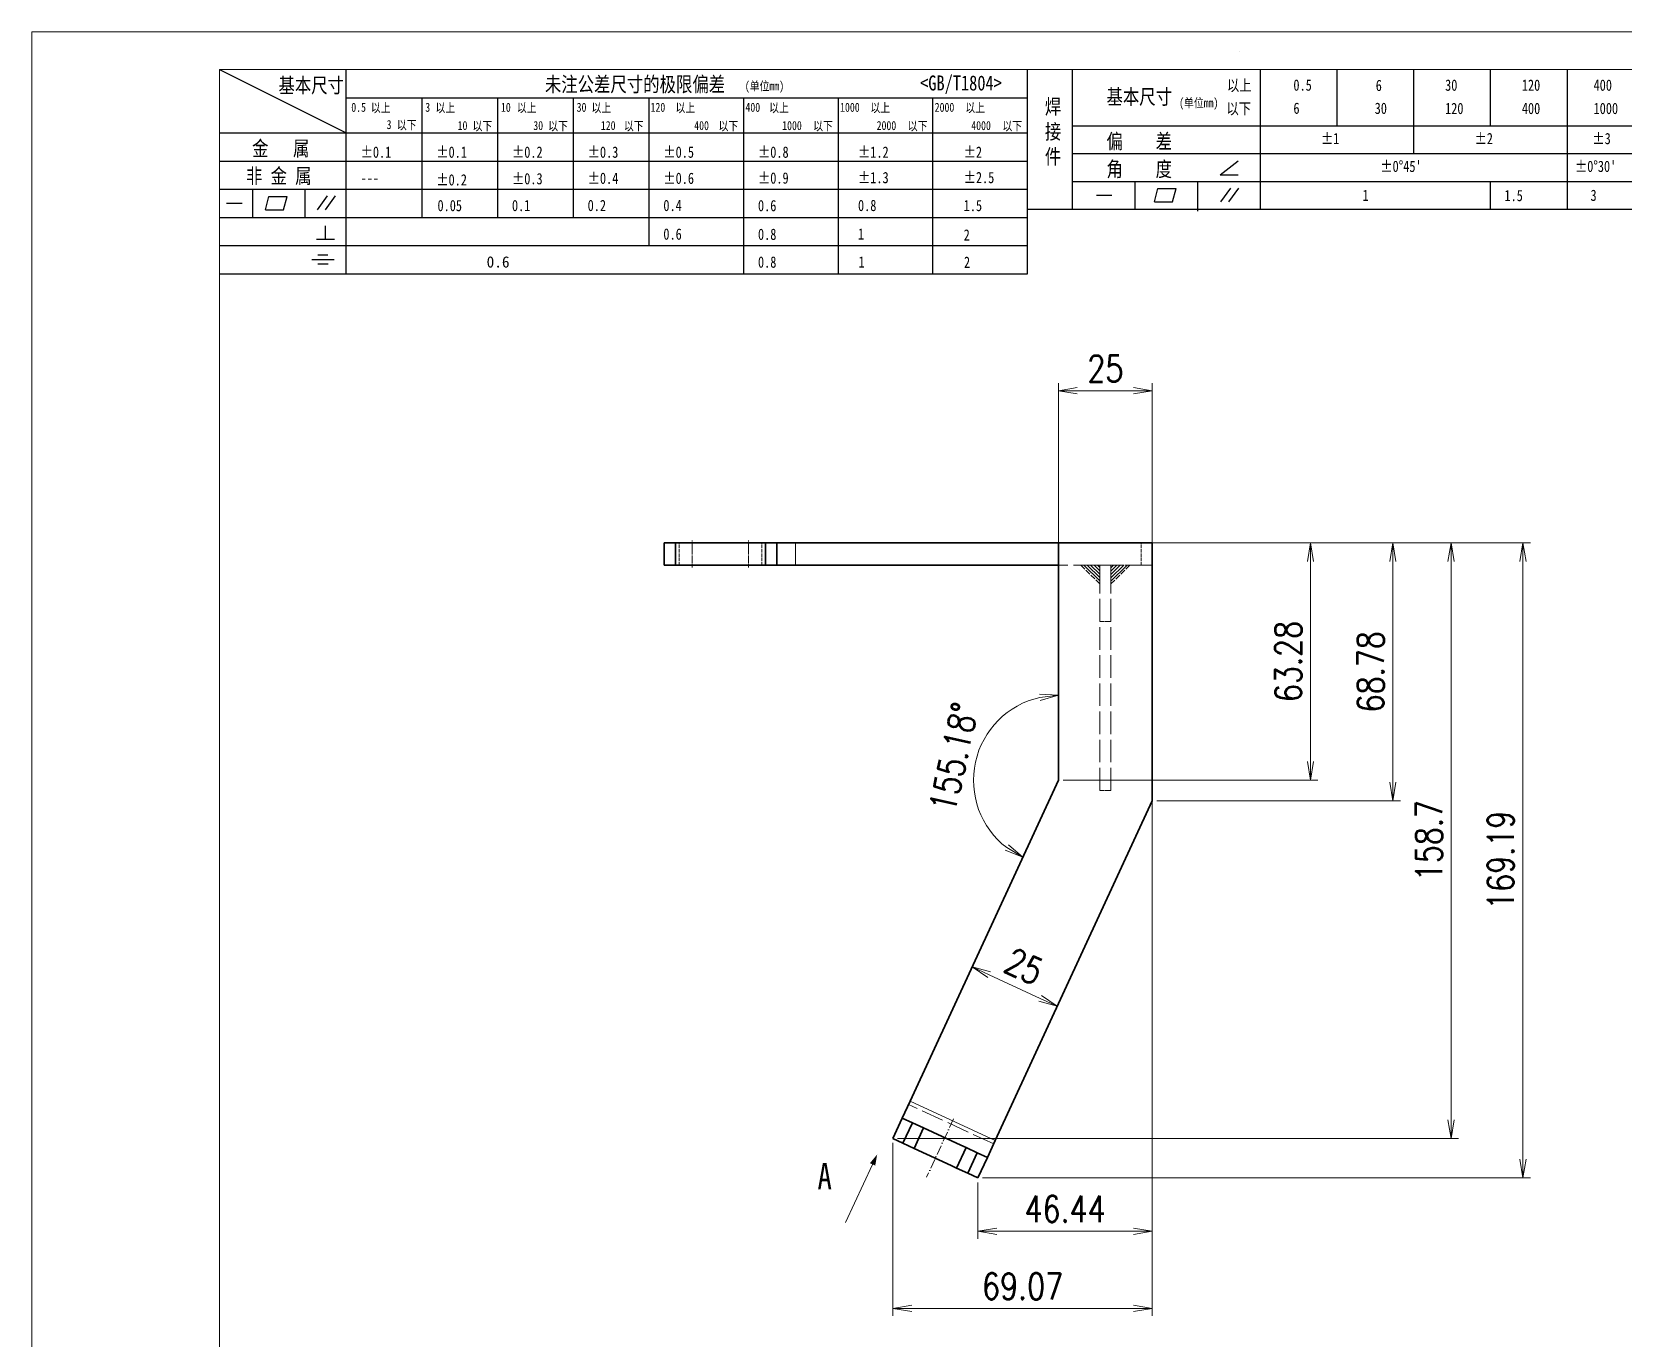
# Model space of a CAD drawing. Header units: millimetres. Extents: x -50143 to 104182, y -50696 to 54072.
# Drawn here: x -50143.4 to -49719.6, y 53723.6 to 54071.5 of the extents above; entities that cross this region are included whole.
import ezdxf
from ezdxf.enums import TextEntityAlignment as Align

# ---------------------------------------------------------------- set-up
doc = ezdxf.new("R2010")
doc.units = ezdxf.units.MM
doc.header["$LTSCALE"] = 0.5
for name, pattern in [('AM_ISO02W050x2', [3.75, 3, -0.75]), ('DASHDOT', [18.5, 12, -3, 0.5, -3]), ('DASHED', [15, 12, -3])]:
    doc.linetypes.add(name, pattern=pattern)
for name, color, linetype, lineweight in [('HIDDEN', 1, 'AM_ISO02W050x2', 18), ('图框', 7, 'Continuous', 18), ('标注线', 3, 'Continuous', 18), ('细实线', 3, 'Continuous', 18), ('虚线', 1, 'AM_ISO02W050x2', 18)]:
    doc.layers.add(name, color=color, linetype=linetype, lineweight=lineweight)
doc.layers.add('图\\M+19E79\\M+195B6\\M+18E9A', color=7, linetype='Continuous')
doc.layers.add('材质', color=7, linetype='Continuous')
doc.layers.add('打印', color=7, linetype='Continuous', lineweight=15, plot=False)
doc.layers.add('打印-禁用', color=7, linetype='Continuous', lineweight=15, plot=False)
doc.styles.add('DIM', font='romans.shx', dxfattribs={"width": 0.8, "bigfont": 'bigfont.shx'})
doc.styles.add('国标', font='simfang.ttf', dxfattribs={"width": 0.8})
doc.dimstyles.new('DEH 1-2', dxfattribs={"dimscale": 2, "dimtxt": 3.5, "dimasz": 2.5, "dimexe": 1, "dimexo": 0.625, "dimgap": 1.2, "dimtad": 1, "dimtoh": 1, "dimdsep": 46, "dimtxsty": 'DIM', "dimblk": 'OPEN', "dimcen": 0, "dimclrd": 8, "dimclre": 8, "dimclrt": 2, "dimazin": 2, "dimtfac": 0.5, "dimtmove": 0, "dimatfit": 3, "dimldrblk": 'OPEN', "dimfxl": 0, "dimtolj": 2, "dimlwd": 18, "dimlwe": 18, "dimarcsym": 0})
doc.dimstyles.new('DEH 1-2$0', dxfattribs={"dimscale": 2, "dimtxt": 3.5, "dimasz": 2.5, "dimexe": 1, "dimexo": 0.625, "dimgap": 1.2, "dimtad": 1, "dimdsep": 46, "dimtxsty": 'DIM', "dimblk": 'OPEN', "dimcen": 0, "dimclrd": 8, "dimclre": 8, "dimclrt": 2, "dimazin": 2, "dimtfac": 0.5, "dimtmove": 0, "dimatfit": 3, "dimldrblk": 'OPEN', "dimfxl": 0, "dimtolj": 2, "dimlwd": 13, "dimlwe": 13, "dimarcsym": 0})

# ---------------------------------------------------------------- blocks, each defined once
blk = doc.blocks.new('GZDEH零件A3图框V01版')
at = {"layer": '图\\M+19E79\\M+195B6\\M+18E9A', "color": 9}
for p, q in [((2882.49, -1554.46), (2899.37, -1562.92)), ((2899.37, -1581.67), (2899.37, -1554.46)), ((2990.09, -1581.67), (2990.09, -1554.46)), ((2996.09, -1573.08), (2996.09, -1554.46)), ((3021.09, -1561.98), (3021.09, -1554.46)), ((3031.31, -1561.98), (3031.31, -1554.46)), ((3041.53, -1561.98), (3041.53, -1554.46)), ((3051.75, -1561.98), (3051.75, -1554.46)), ((3061.98, -1561.98), (3061.98, -1554.46)), ((2899.37, -1558.24), (2990.09, -1558.24)), ((2909.45, -1574.17), (2909.45, -1558.24)), ((2919.53, -1574.17), (2919.53, -1558.24)), ((2929.61, -1574.17), (2929.61, -1558.24)), ((2939.69, -1577.92), (2939.69, -1558.24)), ((2952.29, -1581.67), (2952.29, -1558.24)), ((2964.89, -1581.67), (2964.89, -1558.24)), ((2977.49, -1581.67), (2977.49, -1558.24)), ((2882.49, -1562.92), (2990.09, -1562.92)), ((2996.09, -1561.98), (3113.09, -1561.98)), ((3021.09, -1573.08), (3021.09, -1561.98)), ((3041.53, -1565.68), (3041.53, -1561.98)), ((3061.98, -1573.08), (3061.98, -1561.98)), ((2996.09, -1565.68), (3113.09, -1565.68)), ((2882.49, -1566.67), (2990.09, -1566.67)), ((3015.75, -1568.51), (3018.15, -1566.66)), ((2996.09, -1569.38), (3113.09, -1569.38)), ((3004.42, -1573.08), (3004.42, -1569.38)), ((3012.75, -1573.08), (3012.75, -1569.38)), ((3015.75, -1568.51), (3018.15, -1568.51)), ((3015.81, -1572.12), (3017.15, -1570.26)), ((3016.89, -1572.12), (3018.23, -1570.26)), ((3051.75, -1573.08), (3051.75, -1569.38)), ((2882.49, -1570.42), (2990.09, -1570.42)), ((2883.43, -1572.27), (2885.49, -1572.27)), ((2886.92, -1574.12), (2886.92, -1570.42)), ((2888.59, -1573.16), (2889.07, -1571.37)), ((2889.07, -1571.37), (2891.48, -1571.37)), ((2891, -1573.16), (2891.48, -1571.37)), ((2893.91, -1574.12), (2893.91, -1570.42)), ((2895.52, -1573.16), (2896.85, -1571.3)), ((2896.6, -1573.16), (2897.94, -1571.3)), ((2999.26, -1571.23), (3001.32, -1571.23)), ((3006.97, -1572.12), (3007.45, -1570.33)), ((3006.97, -1572.12), (3009.39, -1572.12)), ((3007.45, -1570.33), (3009.86, -1570.33)), ((3009.39, -1572.12), (3009.86, -1570.33)), ((2882.49, -1574.17), (2990.09, -1574.17)), ((2888.59, -1573.16), (2891, -1573.16)), ((2990.09, -1573.08), (3113.09, -1573.08)), ((3012.75, -1573.33), (3012.75, -1573.08)), ((2896.58, -1577.05), (2896.58, -1575.28)), ((2882.49, -1577.92), (2990.09, -1577.92)), ((2895.42, -1577.05), (2897.81, -1577.05)), ((2894.79, -1579.77), (2897.77, -1579.77)), ((2895.57, -1579.17), (2896.92, -1579.17)), ((2895.57, -1580.37), (2896.93, -1580.37)), ((2882.49, -1581.67), (2990.09, -1581.67))]:
    blk.add_line(p, q, dxfattribs=at)
at = {"layer": '图框', "linetype": 'Continuous'}
for p, q in [((2882.49, -1554.46), (2882.49, -1832.96)), ((3272.49, -1554.46), (2882.49, -1554.46))]:
    blk.add_line(p, q, dxfattribs=at)
at = {"layer": '打印-禁用', "linetype": 'Continuous'}
for p, q in [((2857.49, -1549.46), (2857.49, -1846.46)), ((3277.49, -1549.46), (2857.49, -1549.46))]:
    blk.add_line(p, q, dxfattribs=at)
at = {"layer": '图\\M+19E79\\M+195B6\\M+18E9A', "color": 9, "style": '国标', "width": 0.8}
for s, height, p in [('基本尺寸', 2, (2890.33, -1557.58)), ('未注公差尺寸的极限偏差', 2, (2925.81, -1557.44)), ('<GB/T1804>', 2, (2975.78, -1557.27)), ('基本尺寸', 2, (3000.6, -1559.1)), ('以上', 1.5, (3016.64, -1557.33)), ('0.5', 1.5, (3025.49, -1557.3)), ('6', 1.5, (3036.45, -1557.34)), ('30', 1.5, (3045.69, -1557.31)), ('120', 1.5, (3055.91, -1557.31)), ('400', 1.5, (3065.46, -1557.31)), ('30', 1.2, (2930.04, -1560.11)), ('以下', 1.5, (3016.58, -1560.43)), ('6', 1.5, (3025.49, -1560.38)), ('30', 1.5, (3036.31, -1560.39)), ('120', 1.5, (3045.69, -1560.41)), ('400', 1.5, (3055.91, -1560.41)), ('1000', 1.5, (3065.46, -1560.41)), ('金   属', 2, (2886.82, -1565.98)), ('偏    差', 2, (3000.6, -1565.04)), ('±1', 1.5, (3029.16, -1564.42)), ('±2', 1.5, (3049.61, -1564.42)), ('±3', 1.5, (3065.3, -1564.42)), ('±0.1', 1.5, (2901.27, -1566.23)), ('±0.1', 1.5, (2911.35, -1566.23)), ('±0.2', 1.5, (2921.43, -1566.23)), ('±0.3', 1.5, (2931.51, -1566.23)), ('±0.5', 1.5, (2941.59, -1566.23)), ('±0.8', 1.5, (2954.19, -1566.23)), ('±1.2', 1.5, (2967.51, -1566.23)), ('±2', 1.5, (2981.58, -1566.23)), ('非 金 属', 2, (2886.02, -1569.65)), ('±0.3', 1.5, (2921.43, -1569.77)), ('±0.4', 1.5, (2931.51, -1569.71)), ('±0.6', 1.5, (2941.59, -1569.71)), ('±0.9', 1.5, (2954.19, -1569.68)), ('±1.3', 1.5, (2967.51, -1569.62)), ('±2.5', 1.5, (2981.58, -1569.61)), ('角    度', 2, (3000.6, -1568.74)), ("±0%%D45'", 1.5, (3037.06, -1568.12)), ("±0%%D30'", 1.5, (3062.98, -1568.12)), ('---', 1.5, (2901.27, -1569.65)), ('±0.2', 1.5, (2911.35, -1569.92)), ('0.1', 1.5, (2921.43, -1573.34)), ('0.2', 1.5, (2931.51, -1573.33)), ('0.4', 1.5, (2941.59, -1573.33)), ('0.6', 1.5, (2954.19, -1573.35)), ('0.8', 1.5, (2967.51, -1573.33)), ('1.5', 1.5, (2981.58, -1573.34)), ('1', 1.5, (3034.69, -1571.98)), ('1.5', 1.5, (3053.59, -1572.01)), ('3', 1.5, (3065.05, -1571.98)), ('0.6', 1.5, (2941.59, -1577.14)), ('0.8', 1.5, (2954.19, -1577.17)), ('1', 1.5, (2967.51, -1577.12)), ('2', 1.5, (2981.58, -1577.26)), ('0.8', 1.5, (2954.19, -1580.87)), ('1', 1.5, (2967.59, -1580.86)), ('2', 1.5, (2981.62, -1580.89))]:
    blk.add_text(s, height=height, dxfattribs=at).set_placement(p)
at = {"layer": '图\\M+19E79\\M+195B6\\M+18E9A', "color": 9, "lineweight": 15, "style": '国标', "width": 0.8}
for s, p in [('(单位mm)', (2952.44, -1557.27)), ('0.5', (2900.03, -1560.11)), ('以上', (2902.64, -1560.16)), ('3', (2909.88, -1560.11)), ('以上', (2911.25, -1560.16)), ('10', (2919.96, -1560.11)), ('以上', (2922.09, -1560.16)), ('以上', (2932.02, -1560.16)), ('120', (2939.88, -1560.11)), ('以上', (2943.21, -1560.16)), ('400', (2952.52, -1560.11)), ('以上', (2955.68, -1560.16)), ('1000', (2965.12, -1560.11)), ('以上', (2969.16, -1560.16)), ('2000', (2977.72, -1560.11)), ('以上', (2981.8, -1560.16)), ('(单位mm)', (3010.27, -1559.51)), ('3', (2904.73, -1562.41)), ('以下', (2906.1, -1562.46)), ('10', (2914.19, -1562.54)), ('以下', (2916.18, -1562.59)), ('30', (2924.27, -1562.54)), ('以下', (2926.26, -1562.59)), ('120', (2933.26, -1562.54)), ('以下', (2936.34, -1562.59)), ('400', (2945.7, -1562.54)), ('以下', (2948.94, -1562.59)), ('1000', (2957.41, -1562.54)), ('以下', (2961.54, -1562.59)), ('2000', (2969.99, -1562.54)), ('以下', (2974.14, -1562.59)), ('4000', (2982.59, -1562.54)), ('以下', (2986.74, -1562.59))]:
    blk.add_text(s, height=1.2, dxfattribs=at).set_placement(p)
at = {"layer": '图\\M+19E79\\M+195B6\\M+18E9A', "color": 9, "lineweight": 13, "style": '国标'}
blk.add_text('0.6', height=1.5, dxfattribs=at).set_placement((2918.05, -1580.85))
at = {"layer": '图\\M+19E79\\M+195B6\\M+18E9A', "color": 9, "insert": (2992.39, -1558.41), "char_height": 2, "width": 3.1877, "attachment_point": 1, "style": '国标'}
blk.add_mtext('焊\\P接\\P件', dxfattribs=at)
at = {"layer": '图\\M+19E79\\M+195B6\\M+18E9A', "color": 9, "insert": (2911.51, -1573.37), "char_height": 1.5, "attachment_point": 7, "style": '国标'}
blk.add_mtext_dynamic_manual_height_columns('0.05', width=5.1982, gutter_width=12.5, heights=[0], dxfattribs=at)
blk = doc.blocks.new('DEH A3')
at = {"layer": '图框'}
blk.add_blockref('GZDEH零件A3图框V01版', (-2857.49, 1846.46), dxfattribs=at)
blk = doc.blocks.new('WELDING_5_H')
at = {"layer": '虚线'}
h = blk.add_hatch(dxfattribs=at)
h.set_pattern_fill('ANSI31', color=256, scale=0.2, angle=90, style=0)
h.paths.add_polyline_path([(0, 5), (0, 0), (5, 0)])
for q in [(0, 5), (5, 0)]:
    blk.add_line((0, 0), q, dxfattribs=at)
blk.add_lwpolyline([(0, 5), (5, 0)], dxfattribs=at)
blk = doc.blocks.new('_Open')
at = {"color": 0, "linetype": 'ByBlock', "lineweight": -2}
for p, q in [((-1, 0.167), (0, 0)), ((-1, -0.167), (0, 0)), ((0, 0), (-1, 0))]:
    blk.add_line(p, q, dxfattribs=at)
blk = doc.blocks.new('*D549')
at = {"layer": 'Defpoints', "color": 0, "transparency": 16777216}
for p in [(-49845.02, 53935.49), (-49845.02, 53866.71), (-49780.95, 53866.71)]:
    blk.add_point(p, dxfattribs=at)
at = {"layer": '标注线', "color": 8, "lineweight": 13, "transparency": 16777216}
for p, q in [((-49843.77, 53935.49), (-49778.95, 53935.49)), ((-49780.95, 53930.49), (-49780.95, 53871.71)), ((-49843.77, 53866.71), (-49778.95, 53866.71))]:
    blk.add_line(p, q, dxfattribs=at)
at = {"layer": '标注线', "color": 8, "lineweight": 13, "transparency": 16777216, "xscale": 5, "yscale": 5, "zscale": 5}
for p, rotation in [((-49780.95, 53935.49), 90), ((-49780.95, 53866.71), 270)]:
    blk.add_blockref('_Open', p, dxfattribs=dict(at, rotation=rotation))
at = {"layer": '标注线', "color": 2, "transparency": 16777216, "insert": (-49786.85, 53901.1), "char_height": 7, "attachment_point": 5, "rotation": 90, "style": 'DIM'}
blk.add_mtext('\\A2;68.78', dxfattribs=at)
blk = doc.blocks.new('*D550')
at = {"layer": 'Defpoints', "color": 0, "transparency": 16777216}
for p in [(-49845.02, 53975.97), (-49845.02, 53907.98), (-49870.02, 53872.21)]:
    blk.add_point(p, dxfattribs=at)
at = {"layer": '标注线', "color": 8, "lineweight": 13, "transparency": 16777216}
for p, q in [((-49870.02, 53873.46), (-49870.02, 53977.97)), ((-49865.02, 53975.97), (-49850.02, 53975.97)), ((-49845.02, 53909.23), (-49845.02, 53977.97))]:
    blk.add_line(p, q, dxfattribs=at)
at = {"layer": '标注线', "color": 8, "lineweight": 13, "transparency": 16777216, "xscale": 5, "yscale": 5, "zscale": 5, "rotation": 180}
blk.add_blockref('_Open', (-49870.02, 53975.97), dxfattribs=at)
at = {"layer": '标注线', "color": 8, "lineweight": 13, "transparency": 16777216, "xscale": 5, "yscale": 5, "zscale": 5}
blk.add_blockref('_Open', (-49845.02, 53975.97), dxfattribs=at)
at = {"layer": '标注线', "color": 2, "transparency": 16777216, "insert": (-49857.52, 53981.87), "char_height": 7, "attachment_point": 5, "style": 'DIM'}
blk.add_mtext('\\A2;25', dxfattribs=at)
blk = doc.blocks.new('*D551')
at = {"layer": 'Defpoints', "color": 0, "transparency": 16777216}
for p in [(-49870.02, 53935.49), (-49870.02, 53872.21), (-49802.89, 53872.21)]:
    blk.add_point(p, dxfattribs=at)
at = {"layer": '标注线', "color": 8, "lineweight": 13, "transparency": 16777216}
for p, q in [((-49868.77, 53935.49), (-49800.89, 53935.49)), ((-49802.89, 53930.49), (-49802.89, 53877.21)), ((-49868.77, 53872.21), (-49800.89, 53872.21))]:
    blk.add_line(p, q, dxfattribs=at)
at = {"layer": '标注线', "color": 8, "lineweight": 13, "transparency": 16777216, "xscale": 5, "yscale": 5, "zscale": 5}
for p, rotation in [((-49802.89, 53935.49), 90), ((-49802.89, 53872.21), 270)]:
    blk.add_blockref('_Open', p, dxfattribs=dict(at, rotation=rotation))
at = {"layer": '标注线', "color": 2, "transparency": 16777216, "insert": (-49808.79, 53903.85), "char_height": 7, "attachment_point": 5, "rotation": 90, "style": 'DIM'}
blk.add_mtext('\\A2;63.28', dxfattribs=at)
blk = doc.blocks.new('*D552')
at = {"layer": 'Defpoints', "color": 0, "transparency": 16777216}
for p in [(-49883.42, 53935.49), (-49765.43, 53935.49), (-49914.15, 53776.79)]:
    blk.add_point(p, dxfattribs=at)
at = {"layer": '标注线', "color": 8, "lineweight": 13, "transparency": 16777216}
for p, q in [((-49882.17, 53935.49), (-49763.43, 53935.49)), ((-49765.43, 53781.79), (-49765.43, 53930.49)), ((-49912.9, 53776.79), (-49763.43, 53776.79))]:
    blk.add_line(p, q, dxfattribs=at)
at = {"layer": '标注线', "color": 8, "lineweight": 13, "transparency": 16777216, "xscale": 5, "yscale": 5, "zscale": 5}
for p, rotation in [((-49765.43, 53935.49), 90), ((-49765.43, 53776.79), 270)]:
    blk.add_blockref('_Open', p, dxfattribs=dict(at, rotation=rotation))
at = {"layer": '标注线', "color": 2, "transparency": 16777216, "insert": (-49771.33, 53856.14), "char_height": 7, "attachment_point": 5, "rotation": 90, "style": 'DIM'}
blk.add_mtext('\\A2;158.7', dxfattribs=at)
blk = doc.blocks.new('*D553')
at = {"layer": 'Defpoints', "color": 0, "transparency": 16777216}
for p in [(-49886.29, 53935.49), (-49746.31, 53935.49), (-49891.46, 53766.3)]:
    blk.add_point(p, dxfattribs=at)
at = {"layer": '标注线', "color": 8, "lineweight": 13, "transparency": 16777216}
for p, q in [((-49885.04, 53935.49), (-49744.31, 53935.49)), ((-49746.31, 53771.3), (-49746.31, 53930.49)), ((-49890.21, 53766.3), (-49744.31, 53766.3))]:
    blk.add_line(p, q, dxfattribs=at)
at = {"layer": '标注线', "color": 8, "lineweight": 13, "transparency": 16777216, "xscale": 5, "yscale": 5, "zscale": 5}
for p, rotation in [((-49746.31, 53935.49), 90), ((-49746.31, 53766.3), 270)]:
    blk.add_blockref('_Open', p, dxfattribs=dict(at, rotation=rotation))
at = {"layer": '标注线', "color": 2, "transparency": 16777216, "insert": (-49752.21, 53850.89), "char_height": 7, "attachment_point": 5, "rotation": 90, "style": 'DIM'}
blk.add_mtext('\\A2;169.19', dxfattribs=at)
blk = doc.blocks.new('*D554')
at = {"layer": 'Defpoints', "color": 0, "transparency": 16777216}
for p in [(-49845.02, 53935.49), (-49891.46, 53766.3), (-49891.46, 53752.09)]:
    blk.add_point(p, dxfattribs=at)
at = {"layer": '标注线', "color": 8, "lineweight": 13, "transparency": 16777216}
for p, q in [((-49845.02, 53934.24), (-49845.02, 53750.09)), ((-49891.46, 53765.05), (-49891.46, 53750.09)), ((-49850.02, 53752.09), (-49886.46, 53752.09))]:
    blk.add_line(p, q, dxfattribs=at)
at = {"layer": '标注线', "color": 8, "lineweight": 13, "transparency": 16777216, "xscale": 5, "yscale": 5, "zscale": 5, "rotation": 180}
blk.add_blockref('_Open', (-49891.46, 53752.09), dxfattribs=at)
at = {"layer": '标注线', "color": 8, "lineweight": 13, "transparency": 16777216, "xscale": 5, "yscale": 5, "zscale": 5}
blk.add_blockref('_Open', (-49845.02, 53752.09), dxfattribs=at)
at = {"layer": '标注线', "color": 2, "transparency": 16777216, "insert": (-49868.24, 53757.99), "char_height": 7, "attachment_point": 5, "style": 'DIM'}
blk.add_mtext('\\A2;46.44', dxfattribs=at)
blk = doc.blocks.new('*D555')
at = {"layer": 'Defpoints', "color": 0, "transparency": 16777216}
for p in [(-49845.02, 53935.49), (-49914.09, 53776.91), (-49845.02, 53731.55)]:
    blk.add_point(p, dxfattribs=at)
at = {"layer": '标注线', "color": 8, "lineweight": 13, "transparency": 16777216}
for p, q in [((-49845.02, 53934.24), (-49845.02, 53729.55)), ((-49914.09, 53775.66), (-49914.09, 53729.55)), ((-49909.09, 53731.55), (-49850.02, 53731.55))]:
    blk.add_line(p, q, dxfattribs=at)
at = {"layer": '标注线', "color": 8, "lineweight": 13, "transparency": 16777216, "xscale": 5, "yscale": 5, "zscale": 5, "rotation": 180}
blk.add_blockref('_Open', (-49914.09, 53731.55), dxfattribs=at)
at = {"layer": '标注线', "color": 8, "lineweight": 13, "transparency": 16777216, "xscale": 5, "yscale": 5, "zscale": 5}
blk.add_blockref('_Open', (-49845.02, 53731.55), dxfattribs=at)
at = {"layer": '标注线', "color": 2, "transparency": 16777216, "insert": (-49879.56, 53737.45), "char_height": 7, "attachment_point": 5, "style": 'DIM'}
blk.add_mtext('\\A2;69.07', dxfattribs=at)
blk = doc.blocks.new('*D556')
at = {"layer": 'Defpoints', "color": 0, "transparency": 16777216}
for p in [(-49895.02, 53818.14), (-49870.32, 53812.01), (-49872.33, 53807.65)]:
    blk.add_point(p, dxfattribs=at)
at = {"layer": '标注线', "color": 8, "lineweight": 13, "transparency": 16777216}
for p, q in [((-49894.5, 53819.28), (-49892.17, 53824.32)), ((-49888.47, 53820.41), (-49874.85, 53814.11)), ((-49871.81, 53808.79), (-49869.48, 53813.83))]:
    blk.add_line(p, q, dxfattribs=at)
at = {"layer": '标注线', "color": 8, "lineweight": 13, "transparency": 16777216, "xscale": 5, "yscale": 5, "zscale": 5}
for p, rotation in [((-49893.01, 53822.51), 155.1818702824335), ((-49870.32, 53812.01), 335.1818702824335)]:
    blk.add_blockref('_Open', p, dxfattribs=dict(at, rotation=rotation))
at = {"layer": '标注线', "color": 2, "transparency": 16777216, "insert": (-49879.19, 53822.62), "char_height": 7, "attachment_point": 5, "rotation": 335.1819, "style": 'DIM'}
blk.add_mtext('\\A2;25', dxfattribs=at)
blk = doc.blocks.new('*D557')
at = {"layer": 'Defpoints', "color": 0, "transparency": 16777216}
for p in [(-49870.02, 53935.49), (-49887.77, 53886.22), (-49870.02, 53872.21), (-49870.02, 53872.21), (-49909.53, 53786.78)]:
    blk.add_point(p, dxfattribs=at)
at = {"layer": '标注线', "color": 8, "lineweight": 18, "transparency": 16777216}
blk.add_arc((-49870.02, 53872.21), 22.61, 102.6948, 232.4875, dxfattribs=at)
at = {"layer": '标注线', "color": 8, "lineweight": 18, "transparency": 16777216, "xscale": 5, "yscale": 5, "zscale": 5}
for p, rotation in [((-49870.02, 53894.83), 6.347396442102859), ((-49879.51, 53851.69), 328.8348676700904)]:
    blk.add_blockref('_Open', p, dxfattribs=dict(at, rotation=rotation))
at = {"layer": '标注线', "color": 2, "transparency": 16777216, "insert": (-49897.87, 53878.34), "char_height": 7, "attachment_point": 5, "rotation": 77.5911, "style": 'DIM'}
blk.add_mtext('\\A2;155.18\\M+1818B', dxfattribs=at)

msp = doc.modelspace()

# ---------------------------------------------------------------- linework, layer by layer
at = {"color": 2, "linetype": 'DASHDOT', "lineweight": 13, "ltscale": 0.180002}
for p, q in [((-49967.521, 53928.889), (-49967.521, 53936.089)), ((-49952.521, 53928.889), (-49952.521, 53936.089))]:
    msp.add_line(p, q, dxfattribs=at)
at = {"color": 7, "lineweight": 35, "ltscale": 0.075}
for p, q in [((-49975.021, 53935.489), (-49972.021, 53935.489)), ((-49948.021, 53935.489), (-49945.021, 53935.489)), ((-49975.021, 53929.489), (-49972.021, 53929.489)), ((-49948.021, 53929.489), (-49945.021, 53929.489))]:
    msp.add_line(p, q, dxfattribs=at)
at = {"color": 7, "lineweight": 35, "ltscale": 0.15}
for p, q in [((-49975.021, 53935.489), (-49975.021, 53929.489)), ((-49972.021, 53935.489), (-49972.021, 53929.489)), ((-49948.021, 53935.489), (-49948.021, 53929.489)), ((-49945.021, 53935.489), (-49945.021, 53929.489)), ((-49870.021, 53935.489), (-49870.021, 53929.489)), ((-49911.63, 53782.237), (-49914.148, 53776.792)), ((-49894.612, 53774.367), (-49897.131, 53768.921))]:
    msp.add_line(p, q, dxfattribs=at)
at = {"color": 7, "lineweight": 35}
for p, q in [((-49948.021, 53935.489), (-49972.021, 53935.489)), ((-49940.021, 53935.489), (-49870.021, 53935.489)), ((-49870.021, 53935.489), (-49845.021, 53935.489)), ((-49870.021, 53935.489), (-49870.021, 53872.213)), ((-49845.021, 53935.489), (-49870.021, 53935.489)), ((-49845.021, 53935.489), (-49845.021, 53866.712)), ((-49972.021, 53929.489), (-49948.021, 53929.489)), ((-49940.021, 53929.489), (-49870.021, 53929.489)), ((-49870.021, 53872.213), (-49909.531, 53786.776)), ((-49886.841, 53776.282), (-49845.021, 53866.712))]:
    msp.add_line(p, q, dxfattribs=at)
at = {"color": 1, "linetype": 'DASHED', "lineweight": 13, "ltscale": 0.15}
for p, q in [((-49972.021, 53935.489), (-49972.021, 53929.489)), ((-49971.021, 53929.489), (-49971.021, 53935.489)), ((-49971.021, 53929.489), (-49971.021, 53935.489)), ((-49967.521, 53935.489), (-49967.521, 53929.489)), ((-49967.521, 53935.489), (-49967.521, 53929.489)), ((-49967.521, 53935.489), (-49967.521, 53929.489)), ((-49967.521, 53935.489), (-49967.521, 53929.489)), ((-49952.521, 53935.489), (-49952.521, 53929.489)), ((-49952.521, 53935.489), (-49952.521, 53929.489)), ((-49952.521, 53935.489), (-49952.521, 53929.489)), ((-49952.521, 53935.489), (-49952.521, 53929.489)), ((-49949.021, 53929.489), (-49949.021, 53935.489)), ((-49949.021, 53929.489), (-49949.021, 53935.489)), ((-49848.021, 53929.489), (-49848.021, 53935.489)), ((-49845.021, 53929.489), (-49845.021, 53935.489))]:
    msp.add_line(p, q, dxfattribs=at)
at = {"color": 7, "lineweight": 35, "ltscale": 0.125}
for p, q in [((-49945.021, 53935.489), (-49940.021, 53935.489)), ((-49940.021, 53929.489), (-49945.021, 53929.489)), ((-49886.841, 53776.282), (-49888.939, 53771.744))]:
    msp.add_line(p, q, dxfattribs=at)
at = {"color": 7, "lineweight": 13, "ltscale": 0.15}
msp.add_line((-49940.021, 53929.489), (-49940.021, 53935.489), dxfattribs=at)
at = {"color": 1, "linetype": 'DASHED', "lineweight": 13}
for p, q in [((-49845.021, 53929.489), (-49870.021, 53929.489)), ((-49859.021, 53869.489), (-49859.021, 53929.489)), ((-49856.021, 53869.489), (-49856.021, 53929.489)), ((-49887.26, 53775.374), (-49909.951, 53785.868))]:
    msp.add_line(p, q, dxfattribs=at)
at = {"color": 1, "linetype": 'DASHED', "lineweight": 13, "ltscale": 0.075}
for p, q in [((-49856.021, 53929.489), (-49859.021, 53929.489)), ((-49856.021, 53914.489), (-49859.021, 53914.489)), ((-49856.021, 53869.489), (-49859.021, 53869.489))]:
    msp.add_line(p, q, dxfattribs=at)
at = {"color": 7, "lineweight": 35, "ltscale": 0.124999}
msp.add_line((-49911.63, 53782.237), (-49909.531, 53786.776), dxfattribs=at)
at = {"color": 7, "lineweight": 13}
msp.add_line((-49909.531, 53786.776), (-49886.841, 53776.282), dxfattribs=at)
at = {"color": 7, "lineweight": 35, "ltscale": 0.074993}
msp.add_line((-49911.63, 53782.237), (-49908.907, 53780.978), dxfattribs=at)
at = {"color": 7, "lineweight": 35, "ltscale": 0.150002}
msp.add_line((-49908.907, 53780.978), (-49911.426, 53775.532), dxfattribs=at)
at = {"color": 7, "lineweight": 35, "ltscale": 0.081236}
msp.add_line((-49908.907, 53780.978), (-49905.958, 53779.614), dxfattribs=at)
at = {"color": 7, "lineweight": 35, "ltscale": 0.149991}
msp.add_line((-49905.958, 53779.614), (-49908.476, 53774.168), dxfattribs=at)
at = {"color": 7, "lineweight": 35, "ltscale": 0.273552}
msp.add_line((-49905.958, 53779.614), (-49896.026, 53775.021), dxfattribs=at)
at = {"color": 2, "linetype": 'DASHDOT', "lineweight": 13, "ltscale": 0.430102}
msp.add_line((-49897.934, 53782.075), (-49905.154, 53766.46), dxfattribs=at)
at = {"color": 7, "lineweight": 35, "ltscale": 0.074994}
for p, q in [((-49914.148, 53776.792), (-49911.426, 53775.532)), ((-49891.662, 53773.003), (-49888.939, 53771.744)), ((-49894.181, 53767.557), (-49891.458, 53766.298))]:
    msp.add_line(p, q, dxfattribs=at)
at = {"color": 7, "lineweight": 35, "ltscale": 0.081258}
for p, q in [((-49908.476, 53774.168), (-49911.426, 53775.532)), ((-49894.612, 53774.367), (-49891.662, 53773.003)), ((-49894.181, 53767.557), (-49897.131, 53768.921))]:
    msp.add_line(p, q, dxfattribs=at)
at = {"color": 7, "lineweight": 35, "ltscale": 0.038951}
msp.add_line((-49896.026, 53775.021), (-49894.612, 53774.367), dxfattribs=at)
at = {"color": 7, "lineweight": 13, "ltscale": 2.60742e-05}
msp.add_line((-49918.293, 53772.536), (-49918.292, 53772.535), dxfattribs=at)
at = {"color": 7, "lineweight": 35, "ltscale": 0.273531}
msp.add_line((-49908.476, 53774.168), (-49898.545, 53769.575), dxfattribs=at)
at = {"color": 7, "lineweight": 35, "ltscale": 0.150001}
for p, q in [((-49894.181, 53767.557), (-49891.662, 53773.003)), ((-49891.458, 53766.298), (-49888.939, 53771.744))]:
    msp.add_line(p, q, dxfattribs=at)
at = {"color": 7, "lineweight": 13, "ltscale": 0.427557}
msp.add_line((-49919.509, 53769.905), (-49926.687, 53754.383), dxfattribs=at)
at = {"color": 7, "lineweight": 35, "ltscale": 0.03895}
msp.add_line((-49898.545, 53769.575), (-49897.131, 53768.921), dxfattribs=at)
at = {"color": 7, "lineweight": 13}
msp.add_solid([(-49918.804, 53769.579), (-49918.292, 53772.536), (-49920.214, 53770.231)], dxfattribs=at)
at = {"layer": '打印'}
msp.add_lwpolyline([(-50143.432, 54071.549), (-49303.432, 54071.549), (-49303.432, 53477.549), (-50143.432, 53477.549)], close=True, dxfattribs=at)
at = {"layer": '细实线', "ltscale": 2.48512e-05}
msp.add_line((-49821.761, 54066.431), (-49821.76, 54066.429), dxfattribs=at)

# ---------------------------------------------------------------- block references
at = {"layer": 'HIDDEN'}
for p, rotation in [((-49859.021, 53929.489), 180), ((-49856.021, 53929.489), 270)]:
    msp.add_blockref('WELDING_5_H', p, dxfattribs=dict(at, rotation=rotation))
at = {"layer": '图框', "xscale": 2, "yscale": 2, "zscale": 2}
msp.add_blockref('DEH A3', (-50143.432, 53477.549), dxfattribs=at)

# ---------------------------------------------------------------- texts
at = {"layer": '材质', "color": 3, "style": '国标', "width": 0.8}
msp.add_text('A', height=7, dxfattribs=at).set_placement((-49932.27, 53763.299), align=Align.CENTER)

# ---------------------------------------------------------------- dimensions: what is measured, and where the dimension line sits
at = {"layer": '标注线'}
for base, p1, p2, picture, middle in [((-49845.021, 53975.969), (-49870.021, 53872.213), (-49845.021, 53907.981), '*D550', (-49857.521, 53981.869)), ((-49845.021, 53731.554), (-49914.091, 53776.915), (-49845.021, 53935.489), '*D555', (-49879.556, 53737.454)), ((-49891.458, 53752.088), (-49845.021, 53935.489), (-49891.458, 53766.298), '*D554', (-49868.24, 53757.988))]:
    dim = msp.add_linear_dim(base=base, p1=p1, p2=p2, dimstyle='DEH 1-2$0', dxfattribs=at)
    dim.commit()
    dim.dimension.update_dxf_attribs({"geometry": picture, "text_midpoint": middle})
for base, p1, p2, picture, middle in [((-49765.435, 53935.489), (-49914.148, 53776.792), (-49883.424, 53935.489), '*D552', (-49771.335, 53856.14)), ((-49746.313, 53935.489), (-49891.458, 53766.298), (-49886.294, 53935.489), '*D553', (-49752.213, 53850.893)), ((-49802.89, 53872.213), (-49870.021, 53935.489), (-49870.021, 53872.213), '*D551', (-49808.79, 53903.851)), ((-49780.949, 53866.712), (-49845.021, 53935.489), (-49845.021, 53866.712), '*D549', (-49786.849, 53901.101))]:
    dim = msp.add_linear_dim(base=base, p1=p1, p2=p2, angle=90, dimstyle='DEH 1-2$0', dxfattribs=at)
    dim.commit()
    dim.dimension.update_dxf_attribs({"geometry": picture, "text_midpoint": middle})
dim = msp.add_angular_dim_2l(base=(-49887.774, 53886.22), line1=((-49870.021, 53935.489), (-49870.021, 53872.213)), line2=((-49870.021, 53872.213), (-49909.531, 53786.776)), dimstyle='DEH 1-2', dxfattribs=at)
dim.commit()
dim.dimension.update_dxf_attribs({"geometry": '*D557', "text_midpoint": (-49897.868, 53878.34)})
dim = msp.add_aligned_dim(p1=(-49895.025, 53818.145), p2=(-49872.334, 53807.652), distance=4.807, dimstyle='DEH 1-2$0', dxfattribs=at)
dim.commit()
dim.dimension.update_dxf_attribs({"geometry": '*D556', "text_midpoint": (-49879.185, 53822.616)})

doc.saveas('drawing.dxf')
